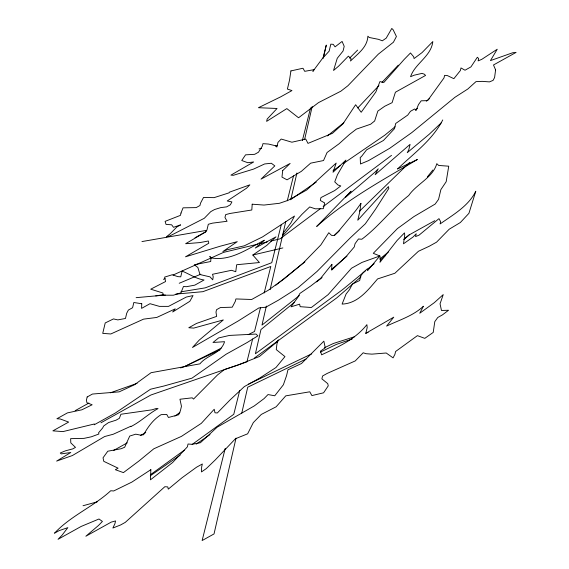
<?xml version="1.0" encoding="UTF-8"?>
<svg xmlns="http://www.w3.org/2000/svg" width="569" height="569" viewBox="0 0 569 569"><rect width="100%" height="100%" fill="white"/><g stroke="black" fill="none" stroke-linecap="round" stroke-linejoin="round"><path stroke-width="0.85" d="M236.028 438.13L214.022 533.935L202.13 540.55L225.246 448.315M241.775 413.094L247.721 387.204L306.037 359.046M266.356 306.072L261.989 325.077L299.301 295.581M270.126 289.649L285.809 221.384M290.766 199.776L296.918 172.99M304.657 139.284L312.203 106.446M323.313 58.052L326.293 45.093L323.057 57.995M239.769 390.362L233.774 414.282L192.173 444.446M252.65 338.968L246.91 361.863L150.885 395.007L100.941 422.795M260.524 307.53L254.521 331.478L248.184 334.657M264.165 292.985L270.816 266.47L202.898 291.677L175.821 294.102M281.242 224.855L271.762 262.7L205.181 287.871L180.892 291.819M287.281 200.772L293.526 175.828M302.367 140.564L310.56 107.882M441.21 122.883L429.282 134.192L407.255 152.677L408.798 149.739L410.078 144.355L375.156 174.69L378.236 168.822L374.907 172.229L345.39 197.479L351.087 191.198L316.67 226.441C346.941 199.491 382.702 180.06 417.376 159.505L397.489 169.014C413.528 153.552 432.333 140.237 442.746 119.945M427.362 176.909L432.867 169.989M357.766 107.968L378.947 85.592M381.97 82.391L398.307 65.129M349.558 58.173L357.609 50.086M334.679 235.296L339.757 230.353M359.444 211.227L409.609 162.478M360.959 276.847L336.848 297.822L254.421 358.022M380.384 259.955L385.739 255.296M403.819 239.57L409.182 234.905L434.752 220.68M331.507 269.457L346.955 256.164M365.277 270.986L342.638 289.593L255.403 353.754L260.972 329.522L294.557 302.224M367.332 269.293L374.196 263.66M379.679 259.151L388.599 251.818M404.381 238.852L409.182 234.905M395.071 126.787L384.886 135.138L343.278 163.602M415.441 110.087L417.482 108.416M426.309 101.175L429.702 98.394M327.381 135.927L343.847 122.669M275.83 285.176L304.941 261.832M316.577 281.925L322.104 277.551M320.319 208.716L280.14 238.824L270.716 241.078M323.142 206.604L391.508 155.373M174.896 416.11L179.904 412.454M150.572 474.61L184.285 450.171M252.828 255.033L266.804 245.41L276.008 236.846L255.303 248.034L264.329 240.225C248.077 248.575 230.537 261.498 211.305 257.906L209.797 256.448L210.907 258.454L210.708 261.52L194.292 264.741L197.877 267.508L199.982 274.55L209.997 276.861L212.714 279.82L213.233 276.826L212.507 274.286L231.526 270.296L235.758 271.712L236.654 264.734L259.436 262.537L252.828 255.033L282.864 247.928M150.28 475.798L180.145 455.193M196.17 444.14L210.011 434.588M291.449 199.05L316.264 182.073M333.057 170.586L340.354 165.593M195.011 237.757L206.142 231.569M75.136 410.69L88.906 403.03M113.409 450.563L127.271 442.853M140.358 435.57L145.749 432.575M180.601 367.937L184.79 366.457L221.241 348.171M320.411 352.104L336.386 344.394L352.232 338.989M248.418 384.167L311.748 353.833M324.572 347.695L333.391 343.47L354.572 336.741M184.79 366.457L220.16 349.786M163.431 279.351L165.038 278.632M173.061 275.033L223.617 252.352L257.871 244.151M179.214 283.27L200.807 274.201M110.279 392.83L137.072 383.35M365.59 333.249L368.129 332.438M83.017 505.741L97.335 501.815M259.585 243.745L267.295 241.896M259.044 148.843L261.655 148.388M275.574 145.97L277.316 145.664M141.944 241.569L206.497 230.367M155.728 295.908L163.538 294.635M136.126 297.665L165.337 295.041M141.759 303.754L141.574 308.377L149.996 303.69L159.405 306.371L168.538 306.378L186.283 297.068L193.033 295.574L189.84 301.307L172.684 311.983L175.252 308.853L156.767 317.445L143.58 319.131L110.813 333.967L102.733 333.377L105.215 322.95L113.487 318.917L117.819 319.899L125.465 318.469L126.709 313.256L128.381 310.062L132.591 307.722L133.836 302.509L141.759 303.754M150.849 469.674L150.436 479.831L172.606 462.533L187.365 446.878L188.047 444.012L191.988 444.304L200.38 442.732L217.116 427.219L254.272 405.925L264.03 398.634L268.013 394.559L274.742 395.782L283.383 384.772L286.584 375.547L287.942 369.822L301.478 363.534L323.853 341.158L325.276 347.815L320.482 351.101L321.599 354.821C338.086 347.054 355.298 339.366 366.891 324.657L367.19 327.595L365.831 333.313L393.741 317.168L386.6 326.101C399.168 320.062 413.03 315.973 423.421 306.236L419.744 313.249L434.296 302.672L443.244 294.593L440.043 303.818L441.466 310.468L448.536 310.261L442.412 314.906L437.789 317.481L434.794 321.627L433.222 332.424L424.794 338.356L417.418 335.639L395.59 351.507L394.907 354.366L393.072 357.865L386.209 353L371.898 354.138L365.988 353.705L363.2 352.773L355.241 360.924L327.196 373.42L322.573 375.995L321.89 378.854L327.765 383.655L328.242 385.867L323.583 392.809L311.89 395.59L309.785 391.799L285.752 395.86L276.129 406.799L261.271 414.445L253.312 422.596L247.629 433.82L235.424 438.749L215.359 459.837L206.248 468.636L201.454 471.921L201.661 466.843L202.344 463.984L196.561 467.199L182.009 477.775L168.268 489.141L167.798 486.922L164.839 486.708L125.258 522.378L120.635 524.952L112.882 528.025L114.888 523.8L115.571 520.941L111.289 522.086L85.855 536.233L98.437 525.507L102.42 521.432L98.985 518.999L81.175 526.432L58.052 539.291L62.035 535.216L67.853 527.634L59.112 530.635L54.489 533.21C70.677 515.848 93.48 506.645 110.727 490.748L113.686 490.969L131.844 482.107L150.849 469.674M331.898 264.343L331.656 270.119L346.35 256.299L354.274 246.953L355.049 243.703L358.449 238.987L361.813 239.236C379.018 226.476 391.735 208.723 408.698 195.523C416.501 184.072 432.924 177.606 436.8 163.666L438.656 165.458L448.735 166.191L446.174 181.724L440.875 189.605L438.557 199.363L435.15 204.072L413.933 216.583L397.397 228.61L373.271 253.312L379.864 255.965L380.483 260.054L379.943 262.33L397.105 240.452L404.488 232.892L404.73 235.225L403.478 243.809L413.073 236.989L416.238 233.752L415.562 236.597L419.097 235.118L438.969 218.638L440.641 221.654L440.1 223.93C453.109 214.776 468.614 205.985 475.776 191.255L468.927 213.318L460.357 222.522L449.197 229.222L436.544 242.181L429.197 246.27L418.443 251.263L394.872 273.255L377.581 278.931C368.072 289.97 357.979 303.483 342.097 304.095L346.101 293.981L349.53 289.607L352.453 284.031L359.665 280.51L360.753 275.965L363.129 272.665L367.211 268.917L367.588 270.68L379.864 255.965L361.991 262.409L351.478 268.255L328.093 294.671L311.357 307.502L300.155 306.684L299.614 304.166L290.994 306.84L297.8 297.416L299.891 293.433L310.788 285.958L320.567 278.405L331.898 264.343M252.195 204.2L251.818 209.989L229.933 213.482L225.644 214.627L224.968 217.486L227.067 221.277L212.593 223.126L208.311 224.271L206.945 229.99L205.445 232.067L185.629 243.717L199.932 242.579L208.332 241.007L208.802 243.226L185.515 256.804L220.118 246.242L237.252 241.669L222.87 251.534L227.323 249.677L244.286 245.822L262.437 236.967L294.5 216.028L290.823 223.034L283.511 232.685L282.829 235.545L301.911 214.385L309.7 206.952L315.269 208.816L323.327 208.674L324.693 202.955L320.276 200.444L320.952 197.585L334.657 190.587L340.774 185.935L337.993 185.003L334.728 181.86L337.417 174.775L345.924 160.117L333 172.272L336.201 163.047L306.719 189.996L288.227 200.281L279.486 203.282L264.023 205.06L252.195 204.2M495.599 69.873L494.596 77.519L493.095 80.378L489.461 81.893L482.228 81.36L475.997 81.63L467.846 88.984L454.901 97.32L411.785 132.613L389.801 148.239L368.584 160.6L360.469 163.986L360.227 157.343L361.279 156.752L366.578 149.853L383.428 140.479L394.452 128.694L395.697 123.48L407.745 115.08L410.469 111.304L414.68 108.956L416.167 110.393L418.464 104.596L421.188 100.82L427.625 100.628L443.984 77.96L444.609 75.357L447.298 75.549L453.863 78.686L460.371 70.542L460.99 67.939L465.015 70.222L470.954 66.886L477.341 57.263L478.671 58.55L478.109 60.883L481.744 59.368L497.242 49.226L490.45 60.599L512.761 52.732L516.119 52.384L493.494 64.973L495.599 69.873M282.693 170.615L281.968 177.094L287.039 179.832L301.314 171.383L310.638 163.168L323.526 160.55L327.075 152.499L338.946 143.872L349.345 134.547L356.365 129.12L370.611 124.234L374.658 120.969L377.83 111.111L384.701 106.268L392.105 102.662L395.412 92.221L425.576 75.435L424.246 74.148L421.978 73.387L414.189 75.193L410.555 76.708C414.986 63.436 431.16 56.466 432.838 41.544L422.02 52.618L414.061 58.564L413.67 56.758L410.491 52.967L403.997 59.61L383.833 82.469L379.95 81.587L375.846 91.972L361.194 112.264L355.632 104.739L342.865 123.978L332.467 133.31L307.985 143.388L305.745 139.071L291.911 142.207L281.214 139.049L277.971 142.378L276.861 147.044L275.531 145.756L268.575 144.064L262.949 143.651L262.394 145.984L258.454 152.222L254.677 154.32L245.559 154.839L241.761 160.501L247.771 162.72L253.674 161.966L230.914 175.131L233.326 175.309L253.618 169.078L264.649 163.95L271.363 163.26L274.82 165.885L261.036 179.121L290.126 163.445L282.693 170.615M277.103 342.723L276.257 349.601L284.955 356.599L275.979 367.51L259.955 377.908L244.336 386.6L229.983 400.007L217.33 412.966L214.975 412.788L214.221 409.267L201.305 423.357L181.468 436.366L153.794 448.806L138.928 461.018L123.416 472.611L115.343 469.702L118.096 468.173L103.786 461.338L103.032 457.81L107.79 451.217L121.14 448.728L124.675 447.248L129.739 436.053L135.763 434.175L140.323 435.093L143.594 434.752C148.011 426.864 153.217 419.517 161.141 414.637L166.76 414.467L168.431 417.482L178.645 414.758L180.373 410.839L181.461 406.287L179.953 399.239L192.244 397.823L193.538 399.075L217.65 374.815L224.492 369.53L237.458 365.27L259.478 356.471L275.396 343.178L278.561 339.935L277.103 342.723M360.931 203.432L359.757 211.867L357.766 220.239L388.421 186.582L388.819 188.439L375.448 209.364L365.291 223.83L350.191 237.934L317.068 271.413L298.099 287.672L278.341 300.219L265.78 307.21L258.902 307.921L238.176 321.008L192.464 347.481L199.257 340.07L223.34 319.927L193.723 328.1L188.78 327.737L196.511 323.434L216.64 316.392L215.985 312.082L216.554 309.692L220.423 307.545L232.244 307.189L235.317 301.328L235.886 298.938L251.69 299.486L268.12 290.346L284.294 278.753L303.121 263.091L320.859 244.919L328.797 232.721L331.528 235.353L333.996 235.538L338.292 231.59L355.924 210.366L360.931 203.432M290.908 70.919L289.486 80.307L287.402 89.063L291.947 90.578L280.631 96.872L258.426 107.712L277.053 108.48L267.174 119.035L266.619 121.368L286.833 108.601L298.554 117.769L318.519 102.612L340.867 91.189L347.879 85.77L378.307 54.169L393.421 42.22L396.415 36.501L393.122 29.737L391.792 28.45L386.216 38.13L382.311 40.812L378.57 39.353L369.203 37.476L367.873 36.196C367.354 47.504 357.681 53.728 350.504 61.039L351.059 58.707L348.399 56.132L338.662 66.104L333.534 70.478L337.253 58.287L343.079 50.997L344.195 46.331L342.09 41.43L335.077 46.85L333.221 44.339L330.809 44.162L329.138 51.167L322.509 58.394L312.886 71.338L314.102 69.646L304.707 71.331L302.993 68.244L290.908 70.919M87.171 396.97L86.396 400.22L86.936 402.745L92.15 404.779L81.829 409.815L67.419 412.895L56.907 418.741L60.271 418.99L68.65 422.084L52.881 430.854L62.967 431.594L94.411 423.969L94.219 424.78L115.244 413.087L150.565 389.203L163.858 386.038L191.945 378.172L226.149 354.203L247.166 342.51L257.871 335.852L256.022 334.06L229.478 335.426L218.624 337.936L212.984 342.488L224.57 341.685C221.057 353.74 206.938 354.999 199.911 363.861L151.077 372.695L134.533 384.722L119.156 391.863L92.427 394.047L87.171 396.97M180.999 213.026L180.444 215.359L165.11 221.355L166.02 224.392L171.653 224.805L173.502 227.316L180.629 224.869L176.859 226.967L170.366 233.61L166.319 236.875L169.811 235.943L204.278 218.29L210.765 211.64L214.534 209.541L220.722 207.621L226.626 206.867L230.395 204.769L231.896 201.91L227.209 200.978L246.619 188.154L249.862 184.833L229.293 192.23L229.158 192.813L214.1 197.642L203.517 197.464L200.516 203.176L199.961 205.509L196.191 207.607L183.054 207.834L180.999 213.026M130.749 426.288L130.65 426.7C140.564 421.835 148.345 413.827 158.061 408.592L156.361 408.471L151.994 409.822L120.913 414.253L119.362 418.329L116.033 420.185L108.537 422.568L103.686 425.982L102.626 428.002L98.608 432.739L98.885 434.012L91.289 436.814L83.984 438.372L70.641 438.649L70.791 442.853L75.485 447.39L72.825 448.87L65.428 450.84L60.293 452.981L61.232 453.891L70.805 452.49L56.63 461.096L72.391 455.541L104.632 436.53L113.267 434.232L130.749 426.288M182.108 271.107L180.743 276.833L177.791 276.619L172.215 274.756L164.633 277.11L165.586 281.541L150.728 289.187L162.855 292.985L163.331 295.204L173.36 295.211L180.935 292.857L183.46 286.492L186.412 286.705L194.811 285.14L204.058 279.998C195.985 278.853 189.562 274.016 182.108 271.107"/></g></svg>
